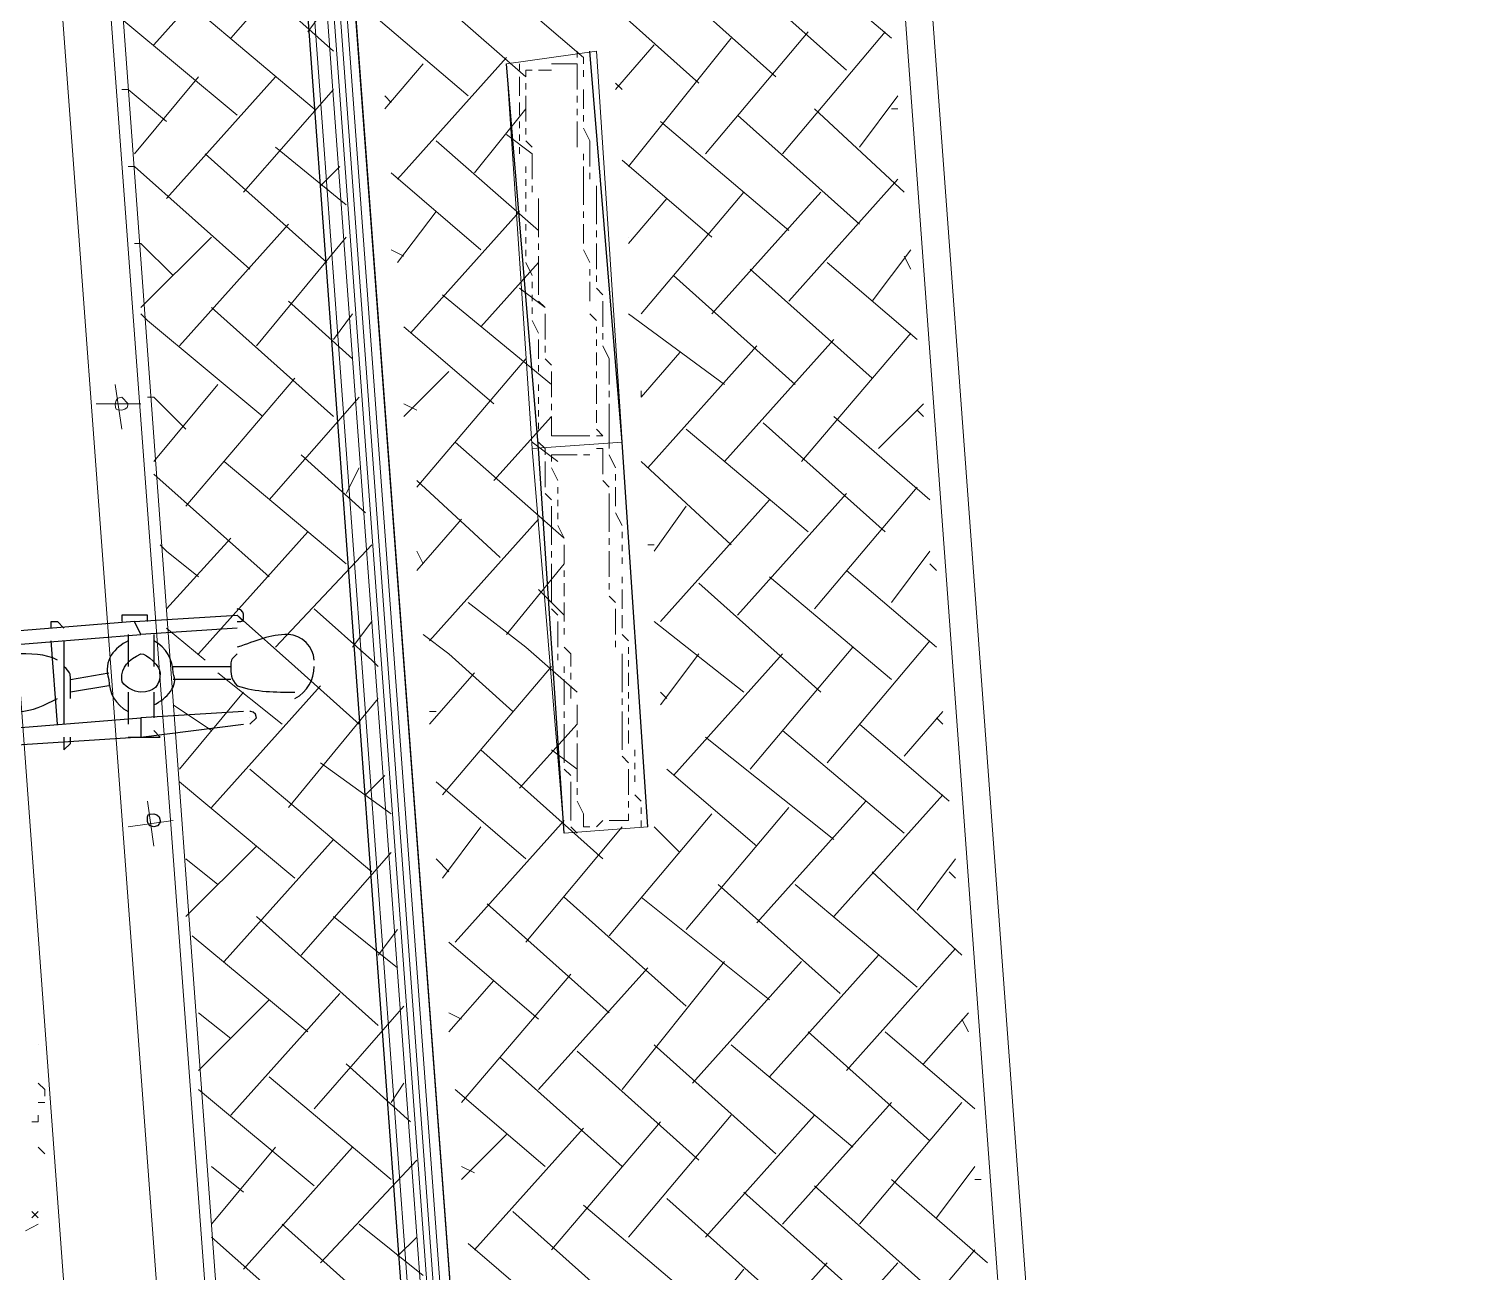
# Model space of a CAD drawing. Header units: millimetres. Extents: x 2928 to 3112, y 1220 to 1280.
# Drawn here: x 3001.664 to 3002.409, y 1265.272 to 1265.919 of the extents above; entities that cross this region are included whole.
import ezdxf

# ---------------------------------------------------------------- set-up
doc = ezdxf.new("R2010")
doc.units = ezdxf.units.MM

msp = doc.modelspace()

# ---------------------------------------------------------------- linework, layer by layer
at = {"color": 252, "linetype": 'Continuous', "lineweight": 5, "true_color": 0x989898}
for points in [[(3000.5255, 1266.90065), (2999.21881, 1266.80732), (2999.00214, 1266.79065), (2999.01881, 1266.58065), (2999.35881, 1261.95725), (3000.88217, 1262.07059), (3002.40886, 1262.18392), (3002.06885, 1266.80399), (3002.05218, 1267.01399), (3001.83885, 1266.99732)], [(3000.52883, 1266.88732), (2999.22548, 1266.79065), (2999.01881, 1266.77732), (2999.03214, 1266.57398), (2999.37215, 1261.97392), (3000.88217, 1262.08392), (3002.39219, 1262.19725), (3002.05552, 1266.79732), (3002.03885, 1266.99732), (3001.83218, 1266.98399)], [(2999.44215, 1266.50398), (2999.75215, 1262.30392), (3000.85883, 1262.38726), (3001.96552, 1262.47059), (3001.65885, 1266.66398), (3000.54883, 1266.58398)]]:
    msp.add_lwpolyline(points, close=True, dxfattribs=at)
at = {"color": 7, "linetype": 'Continuous', "lineweight": -2, "true_color": 0x000007}
for points in [[(3001.97552, 1264.02061), (3001.76885, 1266.80065), (3000.54216, 1266.71065), (2999.31215, 1266.62065), (2999.51548, 1263.85728)], [(3001.94885, 1264.01728), (3001.74885, 1266.74732), (3001.74885, 1266.74732)], [(3001.71885, 1265.61064), (3001.51218, 1265.59397), (3001.51218, 1265.59397)], [(3001.51551, 1265.5873), (3001.72218, 1265.60397), (3001.71885, 1265.61064)], [(3001.67551, 1265.6073), (3001.67551, 1265.61064), (3001.67885, 1265.61064), (3001.68218, 1265.6073)], [(3001.72551, 1265.61064), (3001.72551, 1265.61397), (3001.71218, 1265.61397), (3001.71218, 1265.61064)], [(3001.71885, 1265.61064), (3001.77218, 1265.61397), (3001.77218, 1265.61397)], [(3001.77218, 1265.6073), (3001.72218, 1265.60397), (3001.71885, 1265.61064)], [(3001.77551, 1265.61064), (3001.77218, 1265.61397), (3001.77218, 1265.61397)], [(3001.71551, 1265.60397), (3001.71551, 1265.5873), (3001.71551, 1265.5873)], [(3001.72885, 1265.60397), (3001.72885, 1265.5873), (3001.72885, 1265.5873)], [(3001.67885, 1265.5573), (3001.67551, 1265.60064), (3001.67551, 1265.60064)], [(3001.68218, 1265.60064), (3001.68218, 1265.5573), (3001.68218, 1265.5573)], [(3001.73885, 1265.5873), (3001.76885, 1265.5873), (3001.76885, 1265.5873)], [(3001.68551, 1265.58064), (3001.70551, 1265.58397), (3001.70551, 1265.58397)], [(3001.76885, 1265.58064), (3001.73885, 1265.58064), (3001.73885, 1265.58064)], [(3001.70551, 1265.5773), (3001.68551, 1265.57397), (3001.68551, 1265.57397)], [(3001.71551, 1265.57397), (3001.71551, 1265.5573), (3001.71551, 1265.5573)], [(3001.72885, 1265.57397), (3001.72885, 1265.56063), (3001.72885, 1265.56063)], [(3001.51551, 1265.54397), (3001.72218, 1265.56063), (3001.72218, 1265.55063)], [(3001.77551, 1265.56397), (3001.72218, 1265.56063), (3001.72218, 1265.55063)], [(3001.72218, 1265.55063), (3001.77551, 1265.5573), (3001.77551, 1265.5573)], [(3001.72218, 1265.55063), (3001.51551, 1265.5373), (3001.51551, 1265.5373)], [(3001.68218, 1265.55063), (3001.68218, 1265.54397), (3001.68551, 1265.5473), (3001.68551, 1265.55063)], [(3001.71551, 1265.55063), (3001.71885, 1265.55063), (3001.73218, 1265.55063), (3001.72885, 1265.55397)]]:
    msp.add_lwpolyline(points, dxfattribs=at)
at = {"color": 9, "linetype": 'Continuous', "lineweight": 5, "true_color": 0xbababa}
for points in [[(3001.76218, 1266.75065), (3001.96218, 1264.01728), (3001.96218, 1264.01728)], [(3001.76551, 1266.75065), (3001.96552, 1264.01728), (3001.96552, 1264.01728)], [(3001.76885, 1266.75065), (3001.96885, 1264.02061), (3001.96885, 1264.02061)], [(3001.77218, 1266.75065), (3001.97552, 1264.02061), (3001.97552, 1264.02061)], [(3001.75218, 1266.74732), (3001.95218, 1264.01728), (3001.95218, 1264.01728)], [(3001.75218, 1266.74732), (3001.95218, 1264.01728), (3001.95218, 1264.01728)], [(3001.75885, 1266.74732), (3001.95885, 1264.01728), (3001.95885, 1264.01728)], [(3001.72885, 1265.91064), (3001.78551, 1265.97397), (3001.78551, 1265.97397)], [(3001.76885, 1265.91397), (3001.81551, 1265.96731), (3001.81551, 1265.96731)], [(3002.02552, 1265.95397), (3002.08885, 1265.89731), (3002.08885, 1265.89731)], [(3002.06552, 1265.95397), (3002.11219, 1265.91397), (3002.11219, 1265.91397)], [(3001.94885, 1265.94731), (3002.01218, 1265.89064), (3002.01218, 1265.89064)], [(3001.98885, 1265.95064), (3002.05218, 1265.89397), (3002.05218, 1265.89397)], [(3001.78885, 1265.93731), (3001.82218, 1265.90731), (3001.82218, 1265.90731)], [(3001.86885, 1265.94064), (3001.92218, 1265.89397), (3001.92218, 1265.89397)], [(3001.90552, 1265.94397), (3001.95218, 1265.90397), (3001.95218, 1265.90397)], [(3001.74885, 1265.93064), (3001.81218, 1265.87731), (3001.81218, 1265.87731)], [(3001.80885, 1265.91731), (3001.81885, 1265.93064), (3001.81885, 1265.93064)], [(3001.71218, 1265.92397), (3001.77218, 1265.87397), (3001.77218, 1265.87397)], [(3001.84552, 1265.92397), (3001.89218, 1265.88397), (3001.89218, 1265.88397)], [(3002.01552, 1265.85397), (3002.06885, 1265.91731), (3002.06885, 1265.91731)], [(3002.05552, 1265.85397), (3002.10885, 1265.91731), (3002.10885, 1265.91731)], [(3001.94885, 1265.90397), (3001.94885, 1265.90731), (3001.94885, 1265.90731)], [(3001.96885, 1265.88731), (3001.98885, 1265.91064), (3001.98885, 1265.91064)], [(3001.97552, 1265.84731), (3002.02885, 1265.91397), (3002.02885, 1265.91397)], [(3001.84885, 1265.87731), (3001.86885, 1265.90064), (3001.86885, 1265.90064)], [(3001.85552, 1265.84064), (3001.91218, 1265.90397), (3001.91218, 1265.90397)], [(3001.71885, 1265.85397), (3001.75218, 1265.89397), (3001.75218, 1265.89397)], [(3001.73551, 1265.83064), (3001.79218, 1265.89397), (3001.79218, 1265.89397)], [(3001.71551, 1265.88731), (3001.71218, 1265.88731), (3001.71218, 1265.88731)], [(3001.71551, 1265.88731), (3001.73551, 1265.87064), (3001.73551, 1265.87064)], [(3001.77551, 1265.83397), (3001.82218, 1265.88731), (3001.82218, 1265.88731)], [(3001.96885, 1265.89064), (3001.97218, 1265.88731), (3001.97218, 1265.88731)], [(3001.84885, 1265.88397), (3001.85218, 1265.88064), (3001.85218, 1265.88064)], [(3002.09552, 1265.85731), (3002.11552, 1265.88397), (3002.11552, 1265.88397)], [(3001.89552, 1265.84397), (3001.92218, 1265.87731), (3001.92218, 1265.87731)], [(3001.99218, 1265.87064), (3002.05885, 1265.81397), (3002.05885, 1265.81397)], [(3002.03218, 1265.87397), (3002.09552, 1265.81731), (3002.09552, 1265.81731)], [(3002.07219, 1265.87731), (3002.11885, 1265.83397), (3002.11885, 1265.83397)], [(3002.11219, 1265.87731), (3002.11552, 1265.87731), (3002.11552, 1265.87731)], [(3001.91218, 1265.86397), (3001.92552, 1265.85397), (3001.92552, 1265.85397)], [(3001.79218, 1265.85731), (3001.82885, 1265.82731), (3001.82885, 1265.82731)], [(3001.87552, 1265.86064), (3001.92885, 1265.81397), (3001.92885, 1265.81397)], [(3001.75551, 1265.85397), (3001.81885, 1265.79731), (3001.81885, 1265.79731)], [(3001.97218, 1265.85064), (3002.01885, 1265.81064), (3002.01885, 1265.81064)], [(3001.71885, 1265.84731), (3001.71551, 1265.84731), (3001.71551, 1265.84731)], [(3001.71885, 1265.84731), (3001.77885, 1265.79397), (3001.77885, 1265.79397)], [(3001.81551, 1265.83731), (3001.82551, 1265.84731), (3001.82551, 1265.84731)], [(3001.85218, 1265.84397), (3001.89885, 1265.80397), (3001.89885, 1265.80397)], [(3002.05885, 1265.7773), (3002.11552, 1265.84064), (3002.11552, 1265.84064)], [(3001.98218, 1265.77064), (3002.03552, 1265.83397), (3002.03552, 1265.83397)], [(3002.01885, 1265.77064), (3002.07552, 1265.83397), (3002.07552, 1265.83397)], [(3001.97552, 1265.80731), (3001.99552, 1265.83064), (3001.99552, 1265.83064)], [(3001.85552, 1265.79731), (3001.87552, 1265.82397), (3001.87552, 1265.82397)], [(3001.86218, 1265.76064), (3001.91885, 1265.82397), (3001.91885, 1265.82397)], [(3001.72218, 1265.77397), (3001.75885, 1265.81064), (3001.75885, 1265.81064)], [(3001.74218, 1265.75397), (3001.79885, 1265.81731), (3001.79885, 1265.81731)], [(3001.78218, 1265.75397), (3001.82885, 1265.81064), (3001.82885, 1265.81064)], [(3001.72218, 1265.80731), (3001.71885, 1265.80731), (3001.71885, 1265.80731)], [(3001.72218, 1265.80731), (3001.73885, 1265.79064), (3001.73885, 1265.79064)], [(3001.85218, 1265.80397), (3001.85885, 1265.80064), (3001.85885, 1265.80064)], [(3002.10219, 1265.7773), (3002.12219, 1265.80397), (3002.12219, 1265.80397)], [(3001.89885, 1265.76397), (3001.92885, 1265.79731), (3001.92885, 1265.79731)], [(3002.07885, 1265.79731), (3002.12552, 1265.7573), (3002.12552, 1265.7573)], [(3002.11885, 1265.80064), (3002.12219, 1265.79397), (3002.12219, 1265.79397)], [(3001.99885, 1265.79064), (3002.06219, 1265.73397), (3002.06219, 1265.73397)], [(3002.03885, 1265.79397), (3002.10219, 1265.7373), (3002.10219, 1265.7373)], [(3001.87885, 1265.78064), (3001.93552, 1265.73397), (3001.93552, 1265.73397)], [(3001.91885, 1265.78397), (3001.93218, 1265.77397), (3001.93218, 1265.77397)], [(3001.75885, 1265.77397), (3001.82218, 1265.7173), (3001.82218, 1265.7173)], [(3001.79885, 1265.7773), (3001.83218, 1265.7473), (3001.83218, 1265.7473)], [(3001.72551, 1265.7673), (3001.72218, 1265.77064), (3001.72218, 1265.77064)], [(3001.72551, 1265.7673), (3001.78551, 1265.7173), (3001.78551, 1265.7173)], [(3001.82218, 1265.7573), (3001.83218, 1265.77064), (3001.83218, 1265.77064)], [(3001.97552, 1265.77064), (3002.02552, 1265.73397), (3002.02552, 1265.73397)], [(3001.85885, 1265.76397), (3001.90552, 1265.72397), (3001.90552, 1265.72397)], [(3002.06552, 1265.69397), (3002.12219, 1265.76064), (3002.12219, 1265.76064)], [(3001.98552, 1265.69064), (3002.04218, 1265.75397), (3002.04218, 1265.75397)], [(3002.02552, 1265.69397), (3002.08219, 1265.7573), (3002.08219, 1265.7573)], [(3001.86552, 1265.68064), (3001.92218, 1265.7473), (3001.92218, 1265.7473)], [(3001.98218, 1265.7273), (3002.00218, 1265.75064), (3002.00218, 1265.75064)], [(3001.74551, 1265.67064), (3001.80218, 1265.7373), (3001.80218, 1265.7373)], [(3001.85885, 1265.7173), (3001.88218, 1265.74064), (3001.88218, 1265.74064)], [(3001.72885, 1265.69397), (3001.76218, 1265.73397), (3001.76218, 1265.73397)], [(3001.98218, 1265.73064), (3001.98218, 1265.7273), (3001.98218, 1265.7273)], [(3001.72885, 1265.7273), (3001.72551, 1265.7273), (3001.72551, 1265.7273)], [(3001.72885, 1265.7273), (3001.74551, 1265.71064), (3001.74551, 1265.71064)], [(3001.78885, 1265.67397), (3001.83552, 1265.7273), (3001.83552, 1265.7273)], [(3001.85885, 1265.72397), (3001.86552, 1265.72064), (3001.86552, 1265.72064)], [(3002.10552, 1265.70064), (3002.12885, 1265.72397), (3002.12885, 1265.72397)], [(3001.90552, 1265.68397), (3001.93552, 1265.7173), (3001.93552, 1265.7173)], [(3002.04552, 1265.71397), (3002.10885, 1265.6573), (3002.10885, 1265.6573)], [(3002.08219, 1265.7173), (3002.13219, 1265.67397), (3002.13219, 1265.67397)], [(3002.12552, 1265.72064), (3002.12885, 1265.7173), (3002.12885, 1265.7173)], [(3002.00552, 1265.71064), (3002.06885, 1265.6573), (3002.06885, 1265.6573)], [(3001.88552, 1265.70397), (3001.94218, 1265.65397), (3001.94218, 1265.65397)], [(3001.92552, 1265.70397), (3001.93885, 1265.69397), (3001.93885, 1265.69397)], [(3001.76551, 1265.69397), (3001.82885, 1265.64064), (3001.82885, 1265.64064)], [(3001.80551, 1265.6973), (3001.83885, 1265.6673), (3001.83885, 1265.6673)], [(3001.98218, 1265.69397), (3002.02885, 1265.65064), (3002.02885, 1265.65064)], [(3001.72885, 1265.6873), (3001.78885, 1265.63397), (3001.78885, 1265.63397)], [(3001.82885, 1265.6773), (3001.83552, 1265.69064), (3001.83552, 1265.69064)], [(3001.86552, 1265.68397), (3001.90885, 1265.64397), (3001.90885, 1265.64397)], [(3002.03218, 1265.61397), (3002.08885, 1265.6773), (3002.08885, 1265.6773)], [(3002.07219, 1265.6173), (3002.12552, 1265.68064), (3002.12552, 1265.68064)], [(3001.98885, 1265.6473), (3002.00552, 1265.67064), (3002.00552, 1265.67064)], [(3001.99218, 1265.61064), (3002.04885, 1265.67397), (3002.04885, 1265.67397)], [(3001.86552, 1265.6373), (3001.88885, 1265.66397), (3001.88885, 1265.66397)], [(3001.87218, 1265.60064), (3001.92885, 1265.66397), (3001.92885, 1265.66397)], [(3001.73551, 1265.6173), (3001.76885, 1265.65397), (3001.76885, 1265.65397)], [(3001.75218, 1265.59397), (3001.80885, 1265.6573), (3001.80885, 1265.6573)], [(3001.73551, 1265.6473), (3001.73218, 1265.65064), (3001.73218, 1265.65064)], [(3001.73551, 1265.6473), (3001.75218, 1265.63397), (3001.75218, 1265.63397)], [(3001.79218, 1265.5973), (3001.84218, 1265.65064), (3001.84218, 1265.65064)], [(3001.86552, 1265.6473), (3001.86885, 1265.64064), (3001.86885, 1265.64064)], [(3001.98552, 1265.65064), (3001.98885, 1265.65064), (3001.98885, 1265.65064)], [(3002.11219, 1265.62064), (3002.13219, 1265.6473), (3002.13219, 1265.6473)], [(3001.91218, 1265.60397), (3001.94218, 1265.64064), (3001.94218, 1265.64064)], [(3002.13219, 1265.64064), (3002.13552, 1265.6373), (3002.13552, 1265.6373)], [(3002.04885, 1265.63397), (3002.11219, 1265.58064), (3002.11219, 1265.58064)], [(3002.08885, 1265.6373), (3002.13552, 1265.5973), (3002.13552, 1265.5973)], [(3001.92885, 1265.6273), (3001.94218, 1265.61397), (3001.94218, 1265.61397)], [(3002.01218, 1265.63064), (3002.07552, 1265.57397), (3002.07552, 1265.57397)], [(3001.81218, 1265.6173), (3001.84218, 1265.59064), (3001.84218, 1265.59064)], [(3001.89218, 1265.62064), (3001.92218, 1265.5973), (3001.92218, 1265.5973)], [(3001.77218, 1265.61397), (3001.80218, 1265.5873), (3001.80218, 1265.5873)], [(3001.83218, 1265.5973), (3001.84218, 1265.61064), (3001.84218, 1265.61064)], [(3001.98885, 1265.61064), (3002.03552, 1265.57397), (3002.03552, 1265.57397)], [(3001.75551, 1265.59064), (3001.73551, 1265.6073), (3001.73551, 1265.6073)], [(3001.86885, 1265.60397), (3001.88218, 1265.59397), (3001.88218, 1265.59397)], [(3001.92218, 1265.5973), (3001.94885, 1265.57397), (3001.94885, 1265.57397)], [(3002.03885, 1265.53397), (3002.09219, 1265.5973), (3002.09219, 1265.5973)], [(3002.07885, 1265.5373), (3002.13219, 1265.60064), (3002.13219, 1265.60064)], [(3001.80218, 1265.5873), (3001.83552, 1265.5573), (3001.83552, 1265.5573)], [(3001.84218, 1265.59064), (3001.84552, 1265.5873), (3001.84552, 1265.5873)], [(3001.87885, 1265.52063), (3001.93552, 1265.5873), (3001.93552, 1265.5873)], [(3001.88218, 1265.59397), (3001.91552, 1265.56397), (3001.91552, 1265.56397)], [(3001.99218, 1265.5673), (3002.01218, 1265.59397), (3002.01218, 1265.59397)], [(3001.99885, 1265.53063), (3002.05552, 1265.59397), (3002.05552, 1265.59397)], [(3001.76218, 1265.58397), (3001.79551, 1265.5573), (3001.79551, 1265.5573)], [(3001.87218, 1265.5573), (3001.89552, 1265.58397), (3001.89552, 1265.58397)], [(3001.74218, 1265.53397), (3001.77551, 1265.57397), (3001.77551, 1265.57397)], [(3001.75885, 1265.51397), (3001.81551, 1265.5773), (3001.81551, 1265.5773)], [(3001.99218, 1265.57397), (3001.99552, 1265.57064), (3001.99552, 1265.57064)], [(3001.73885, 1265.5673), (3001.75885, 1265.55397), (3001.75885, 1265.55397)], [(3001.79885, 1265.51397), (3001.84552, 1265.57064), (3001.84552, 1265.57064)], [(3001.87218, 1265.56397), (3001.87552, 1265.56397), (3001.87552, 1265.56397)], [(3001.91885, 1265.52397), (3001.94885, 1265.5573), (3001.94885, 1265.5573)], [(3002.09552, 1265.5573), (3002.14219, 1265.5173), (3002.14219, 1265.5173)], [(3002.11885, 1265.54063), (3002.13885, 1265.56397), (3002.13885, 1265.56397)], [(3002.13552, 1265.56063), (3002.13885, 1265.5573), (3002.13885, 1265.5573)], [(3002.01552, 1265.55063), (3002.08219, 1265.4973), (3002.08219, 1265.4973)], [(3002.05552, 1265.55397), (3002.11885, 1265.50063), (3002.11885, 1265.50063)], [(3001.89885, 1265.54397), (3001.96218, 1265.4873), (3001.96218, 1265.4873)], [(3001.93552, 1265.54397), (3001.94885, 1265.53397), (3001.94885, 1265.53397)], [(3001.81551, 1265.5373), (3001.85218, 1265.51063), (3001.85218, 1265.51063)], [(3001.74218, 1265.5273), (3001.80218, 1265.4773), (3001.80218, 1265.4773)], [(3001.77885, 1265.53397), (3001.84218, 1265.48063), (3001.84218, 1265.48063)], [(3001.83885, 1265.52063), (3001.84885, 1265.53063), (3001.84885, 1265.53063)], [(3001.87552, 1265.5273), (3001.92218, 1265.4873), (3001.92218, 1265.4873)], [(3001.99552, 1265.53397), (3002.04218, 1265.49397), (3002.04218, 1265.49397)], [(3002.08219, 1265.4573), (3002.13885, 1265.52063), (3002.13885, 1265.52063)], [(3002.00552, 1265.45063), (3002.05885, 1265.51397), (3002.05885, 1265.51397)], [(3002.04218, 1265.45397), (3002.09885, 1265.5173), (3002.09885, 1265.5173)], [(3001.88552, 1265.44397), (3001.94218, 1265.5073), (3001.94218, 1265.5073)], [(3001.96552, 1265.4473), (3002.01885, 1265.51063), (3002.01885, 1265.51063)], [(3001.87885, 1265.4773), (3001.89885, 1265.50397), (3001.89885, 1265.50397)], [(3001.92218, 1265.44397), (3001.97218, 1265.50397), (3001.97218, 1265.50397)], [(3001.98885, 1265.50397), (3002.00218, 1265.49063), (3002.00218, 1265.49063)], [(3001.74551, 1265.4573), (3001.78218, 1265.49397), (3001.78218, 1265.49397)], [(3001.76551, 1265.43397), (3001.82218, 1265.4973), (3001.82218, 1265.4973)], [(3001.80551, 1265.4373), (3001.85218, 1265.49063), (3001.85218, 1265.49063)], [(3001.74551, 1265.4873), (3001.76218, 1265.47397), (3001.76218, 1265.47397)], [(3001.87552, 1265.4873), (3001.88218, 1265.48063), (3001.88218, 1265.48063)], [(3002.12552, 1265.46063), (3002.14552, 1265.4873), (3002.14552, 1265.4873)], [(3002.10219, 1265.48063), (3002.14885, 1265.4373), (3002.14885, 1265.4373)], [(3002.14219, 1265.48063), (3002.14552, 1265.4773), (3002.14552, 1265.4773)], [(3002.02218, 1265.47397), (3002.08552, 1265.4173), (3002.08552, 1265.4173)], [(3002.06219, 1265.47397), (3002.12552, 1265.42063), (3002.12552, 1265.42063)], [(3001.90218, 1265.46397), (3001.96552, 1265.4073), (3001.96552, 1265.4073)], [(3001.94218, 1265.4673), (3002.00552, 1265.41063), (3002.00552, 1265.41063)], [(3001.98218, 1265.4673), (3002.04885, 1265.41397), (3002.04885, 1265.41397)], [(3001.78218, 1265.4573), (3001.84552, 1265.40063), (3001.84552, 1265.40063)], [(3001.82218, 1265.4573), (3001.85552, 1265.43063), (3001.85552, 1265.43063)], [(3001.74885, 1265.4473), (3001.80885, 1265.3973), (3001.80885, 1265.3973)], [(3001.84552, 1265.4373), (3001.85552, 1265.45063), (3001.85552, 1265.45063)], [(3001.88218, 1265.44397), (3001.92885, 1265.40397), (3001.92885, 1265.40397)], [(3002.08885, 1265.3773), (3002.14552, 1265.44063), (3002.14552, 1265.44063)], [(3001.92885, 1265.3673), (3001.98552, 1265.43063), (3001.98552, 1265.43063)], [(3001.97218, 1265.3673), (3002.02552, 1265.43397), (3002.02552, 1265.43397)], [(3002.00885, 1265.37063), (3002.06552, 1265.43397), (3002.06552, 1265.43397)], [(3002.04885, 1265.37397), (3002.10552, 1265.4373), (3002.10552, 1265.4373)], [(3001.88218, 1265.3973), (3001.90552, 1265.42397), (3001.90552, 1265.42397)], [(3001.88885, 1265.36063), (3001.94552, 1265.4273), (3001.94552, 1265.4273)], [(3001.76885, 1265.35397), (3001.82551, 1265.4173), (3001.82551, 1265.4173)], [(3001.75218, 1265.3773), (3001.78885, 1265.41397), (3001.78885, 1265.41397)], [(3001.81218, 1265.3573), (3001.85885, 1265.41063), (3001.85885, 1265.41063)], [(3001.75218, 1265.4073), (3001.76885, 1265.39397), (3001.76885, 1265.39397)], [(3001.88218, 1265.4073), (3001.88885, 1265.40397), (3001.88885, 1265.40397)], [(3002.12885, 1265.38063), (3002.15219, 1265.4073), (3002.15219, 1265.4073)], [(3002.14885, 1265.40397), (3002.15219, 1265.3973), (3002.15219, 1265.3973)], [(3002.06885, 1265.3973), (3002.13219, 1265.34063), (3002.13219, 1265.34063)], [(3002.10885, 1265.3973), (3002.15552, 1265.3573), (3002.15552, 1265.3573)], [(3001.94885, 1265.3873), (3002.01218, 1265.33063), (3002.01218, 1265.33063)], [(3001.98885, 1265.39063), (3002.05218, 1265.33397), (3002.05218, 1265.33397)], [(3002.02885, 1265.39063), (3002.09219, 1265.3373), (3002.09219, 1265.3373)], [(3001.82885, 1265.38063), (3001.86218, 1265.35063), (3001.86218, 1265.35063)], [(3001.90885, 1265.38397), (3001.97218, 1265.3273), (3001.97218, 1265.3273)], [(3001.78885, 1265.37397), (3001.85218, 1265.32063), (3001.85218, 1265.32063)], [(3001.75218, 1265.3673), (3001.81218, 1265.3173), (3001.81218, 1265.3173)], [(3001.85218, 1265.36063), (3001.85885, 1265.37063), (3001.85885, 1265.37063)], [(3001.88552, 1265.3673), (3001.93218, 1265.3273), (3001.93218, 1265.3273)], [(3002.05552, 1265.2973), (3002.11219, 1265.36063), (3002.11219, 1265.36063)], [(3002.09552, 1265.2973), (3002.14885, 1265.36063), (3002.14885, 1265.36063)], [(3001.93552, 1265.28396), (3001.99218, 1265.35063), (3001.99218, 1265.35063)], [(3001.97552, 1265.29063), (3002.02885, 1265.35397), (3002.02885, 1265.35397)], [(3002.01552, 1265.29063), (3002.07219, 1265.35397), (3002.07219, 1265.35397)], [(3001.88885, 1265.32063), (3001.91218, 1265.34397), (3001.91218, 1265.34397)], [(3001.89552, 1265.28396), (3001.95218, 1265.3473), (3001.95218, 1265.3473)], [(3001.75885, 1265.2973), (3001.79218, 1265.3373), (3001.79218, 1265.3373)], [(3001.77551, 1265.27396), (3001.83218, 1265.3373), (3001.83218, 1265.3373)], [(3001.75885, 1265.3273), (3001.77551, 1265.31396), (3001.77551, 1265.31396)], [(3001.81551, 1265.2773), (3001.86552, 1265.33063), (3001.86552, 1265.33063)], [(3001.88885, 1265.3273), (3001.89552, 1265.32396), (3001.89552, 1265.32396)], [(3002.13552, 1265.30063), (3002.15552, 1265.3273), (3002.15552, 1265.3273)], [(3002.11219, 1265.32063), (3002.16219, 1265.2773), (3002.16219, 1265.2773)], [(3002.15552, 1265.32063), (3002.15885, 1265.32063), (3002.15885, 1265.32063)], [(3002.03552, 1265.31396), (3002.09885, 1265.2573), (3002.09885, 1265.2573)], [(3002.07219, 1265.3173), (3002.13552, 1265.26063), (3002.13552, 1265.26063)], [(3001.91552, 1265.30396), (3001.97885, 1265.2473), (3001.97885, 1265.2473)], [(3001.95218, 1265.3073), (3002.01885, 1265.25063), (3002.01885, 1265.25063)], [(3001.99552, 1265.31063), (3002.05885, 1265.25396), (3002.05885, 1265.25396)], [(3001.79551, 1265.2973), (3001.85885, 1265.24063), (3001.85885, 1265.24063)], [(3001.83552, 1265.2973), (3001.86885, 1265.27063), (3001.86885, 1265.27063)], [(3001.75885, 1265.29063), (3001.81885, 1265.2373), (3001.81885, 1265.2373)], [(3001.85552, 1265.28063), (3001.86552, 1265.29063), (3001.86552, 1265.29063)], [(3001.89218, 1265.2873), (3001.93885, 1265.2473), (3001.93885, 1265.2473)], [(3002.10219, 1265.22063), (3002.15552, 1265.28396), (3002.15552, 1265.28396)], [(3001.98218, 1265.2073), (3002.03552, 1265.27396), (3002.03552, 1265.27396)], [(3002.02218, 1265.21396), (3002.07885, 1265.2773), (3002.07885, 1265.2773)], [(3002.05885, 1265.21396), (3002.11552, 1265.2773), (3002.11552, 1265.2773)]]:
    msp.add_lwpolyline(points, dxfattribs=at)
at = {"color": 7, "linetype": 'Continuous', "lineweight": 9, "true_color": 0x000007}
for points in [[(3000.54883, 1266.58065), (2999.44881, 1266.50065), (2999.75549, 1262.31059), (3000.85883, 1262.39392), (3001.96218, 1262.47392), (3001.65218, 1266.66065)], [(3000.55216, 1266.55398), (2999.47548, 1266.47398), (2999.77882, 1262.33726), (3000.8555, 1262.41726), (3001.93552, 1262.49726), (3001.62885, 1266.63398)], [(3000.5555, 1266.50732), (2999.52548, 1266.43065), (2999.82549, 1262.38726), (3000.85217, 1262.46392), (3001.88218, 1262.54059), (3001.58551, 1266.58065)], [(3001.97218, 1265.70397), (3001.95885, 1265.90731), (3001.91218, 1265.90064), (3001.92552, 1265.70064)], [(3001.98552, 1265.50397), (3001.97218, 1265.70397), (3001.92552, 1265.70064), (3001.94218, 1265.50063)]]:
    msp.add_lwpolyline(points, close=True, dxfattribs=at)
at = {"color": 253, "linetype": 'Continuous', "lineweight": -2, "true_color": 0x9a9a9a}
for points in [[(3001.97218, 1265.70397), (3001.95552, 1265.90731), (3001.95552, 1265.90731)], [(3001.92885, 1265.70064), (3001.91218, 1265.90064), (3001.91218, 1265.90064)], [(3001.94218, 1265.50063), (3001.92885, 1265.70064), (3001.92885, 1265.70064)], [(3001.98552, 1265.50397), (3001.97218, 1265.70397), (3001.97218, 1265.70397)]]:
    msp.add_lwpolyline(points, dxfattribs=at)
at = {"color": 252, "linetype": 'Continuous', "lineweight": 5, "true_color": 0x989898}
for points in [[(3001.91885, 1265.90064), (3001.91885, 1265.89731), (3001.91885, 1265.89731)], [(3001.94218, 1265.90064), (3001.93552, 1265.90064), (3001.93552, 1265.90064)], [(3001.94885, 1265.90064), (3001.94218, 1265.90064), (3001.94218, 1265.90064)], [(3001.94885, 1265.89397), (3001.94885, 1265.90064), (3001.94885, 1265.90064)], [(3001.95218, 1265.90064), (3001.95218, 1265.90397), (3001.95218, 1265.90397)], [(3001.91885, 1265.89397), (3001.91885, 1265.88731), (3001.91885, 1265.88731)], [(3001.92552, 1265.89731), (3001.92218, 1265.89731), (3001.92218, 1265.89397)], [(3001.93552, 1265.89731), (3001.92885, 1265.89731), (3001.92885, 1265.89731)], [(3001.94885, 1265.88731), (3001.94885, 1265.89397), (3001.94885, 1265.89397)], [(3001.95218, 1265.89397), (3001.95218, 1265.89731), (3001.95218, 1265.89731)], [(3001.91885, 1265.88731), (3001.91885, 1265.88397), (3001.91885, 1265.88397)], [(3001.92218, 1265.89064), (3001.92218, 1265.88731), (3001.92218, 1265.88731)], [(3001.95218, 1265.88397), (3001.95218, 1265.88731), (3001.95218, 1265.88731)], [(3001.91885, 1265.88064), (3001.91885, 1265.87397), (3001.91885, 1265.87397)], [(3001.92218, 1265.88397), (3001.92218, 1265.87731), (3001.92218, 1265.87731)], [(3001.94885, 1265.88064), (3001.94885, 1265.88397), (3001.94885, 1265.88397)], [(3001.95218, 1265.87731), (3001.95218, 1265.88397), (3001.95218, 1265.88397)], [(3001.91885, 1265.87064), (3001.91885, 1265.86731), (3001.91885, 1265.86731)], [(3001.92218, 1265.87731), (3001.92218, 1265.87064), (3001.92218, 1265.87064)], [(3001.94885, 1265.87397), (3001.94885, 1265.87731), (3001.94885, 1265.87731)], [(3001.94885, 1265.86397), (3001.94885, 1265.87064), (3001.94885, 1265.87064)], [(3001.95218, 1265.87064), (3001.95218, 1265.87397), (3001.95218, 1265.87397)], [(3001.91885, 1265.86397), (3001.91885, 1265.86064), (3001.91885, 1265.86064)], [(3001.92218, 1265.86731), (3001.92218, 1265.86397), (3001.92218, 1265.86397)], [(3001.94885, 1265.85731), (3001.94885, 1265.86397), (3001.94885, 1265.86397)], [(3001.95552, 1265.86064), (3001.95218, 1265.86731), (3001.95218, 1265.86731)], [(3001.91885, 1265.85731), (3001.91885, 1265.85397), (3001.91885, 1265.85397)], [(3001.92218, 1265.86064), (3001.92552, 1265.85731), (3001.92552, 1265.85731)], [(3001.95552, 1265.85397), (3001.95552, 1265.86064), (3001.95552, 1265.86064)], [(3001.92552, 1265.85397), (3001.92552, 1265.84731), (3001.92552, 1265.84731)], [(3001.95218, 1265.85064), (3001.95218, 1265.85397), (3001.95218, 1265.85397)], [(3001.95552, 1265.84731), (3001.95552, 1265.85397), (3001.95552, 1265.85397)], [(3001.92218, 1265.84731), (3001.92218, 1265.84397), (3001.92218, 1265.84397)], [(3001.92218, 1265.84064), (3001.92218, 1265.83731), (3001.92218, 1265.83731)], [(3001.92552, 1265.84731), (3001.92552, 1265.84064), (3001.92552, 1265.84064)], [(3001.95218, 1265.84064), (3001.95218, 1265.84731), (3001.95218, 1265.84731)], [(3001.95218, 1265.83397), (3001.95218, 1265.84064), (3001.95218, 1265.84064)], [(3001.95552, 1265.84064), (3001.95552, 1265.84397), (3001.95552, 1265.84397)], [(3001.92218, 1265.83397), (3001.92218, 1265.83064), (3001.92218, 1265.83064)], [(3001.92552, 1265.83731), (3001.92552, 1265.83397), (3001.92552, 1265.83397)], [(3001.95218, 1265.82731), (3001.95218, 1265.83397), (3001.95218, 1265.83397)], [(3001.95885, 1265.83064), (3001.95885, 1265.83731), (3001.95885, 1265.83731)], [(3001.92218, 1265.82731), (3001.92218, 1265.82397), (3001.92218, 1265.82397)], [(3001.92885, 1265.83064), (3001.92885, 1265.82397), (3001.92885, 1265.82397)], [(3001.95885, 1265.82397), (3001.95885, 1265.83064), (3001.95885, 1265.83064)], [(3001.92885, 1265.82397), (3001.92885, 1265.81731), (3001.92885, 1265.81731)], [(3001.95218, 1265.82064), (3001.95218, 1265.82397), (3001.95218, 1265.82397)], [(3001.95885, 1265.81731), (3001.95885, 1265.82397), (3001.95885, 1265.82397)], [(3001.92218, 1265.81731), (3001.92218, 1265.81397), (3001.92218, 1265.81397)], [(3001.92218, 1265.81064), (3001.92218, 1265.80731), (3001.92218, 1265.80731)], [(3001.92885, 1265.81731), (3001.92885, 1265.81064), (3001.92885, 1265.81064)], [(3001.95218, 1265.81064), (3001.95218, 1265.81731), (3001.95218, 1265.81731)], [(3001.95218, 1265.80731), (3001.95218, 1265.81064), (3001.95218, 1265.81064)], [(3001.95885, 1265.81064), (3001.95885, 1265.81397), (3001.95885, 1265.81397)], [(3001.92218, 1265.80397), (3001.92218, 1265.80064), (3001.92218, 1265.80064)], [(3001.92885, 1265.80731), (3001.92885, 1265.80397), (3001.92885, 1265.80397)], [(3001.95552, 1265.79731), (3001.95218, 1265.80397), (3001.95218, 1265.80397)], [(3001.95885, 1265.80064), (3001.95885, 1265.80731), (3001.95885, 1265.80731)], [(3001.92218, 1265.79731), (3001.92552, 1265.79064), (3001.92552, 1265.79064)], [(3001.92885, 1265.80064), (3001.92885, 1265.79397), (3001.92885, 1265.79397)], [(3001.95885, 1265.79397), (3001.95885, 1265.80064), (3001.95885, 1265.80064)], [(3001.92885, 1265.79397), (3001.92885, 1265.7873), (3001.92885, 1265.7873)], [(3001.95552, 1265.79064), (3001.95552, 1265.79397), (3001.95552, 1265.79397)], [(3001.95885, 1265.7873), (3001.95885, 1265.79064), (3001.95885, 1265.79064)], [(3001.92552, 1265.7873), (3001.92552, 1265.78397), (3001.92552, 1265.78397)], [(3001.92552, 1265.78064), (3001.92552, 1265.7773), (3001.92552, 1265.7773)], [(3001.92885, 1265.7873), (3001.92885, 1265.78064), (3001.92885, 1265.78064)], [(3001.95552, 1265.78064), (3001.95552, 1265.7873), (3001.95552, 1265.7873)], [(3001.95552, 1265.7773), (3001.95552, 1265.78064), (3001.95552, 1265.78064)], [(3001.96218, 1265.78064), (3001.95885, 1265.78397), (3001.95885, 1265.78397)], [(3001.92552, 1265.77397), (3001.92552, 1265.77064), (3001.92552, 1265.77064)], [(3001.92885, 1265.7773), (3001.93218, 1265.77397), (3001.93218, 1265.77397)], [(3001.96218, 1265.77064), (3001.96218, 1265.7773), (3001.96218, 1265.7773)], [(3001.92552, 1265.7673), (3001.92885, 1265.76064), (3001.92885, 1265.76064)], [(3001.93218, 1265.77064), (3001.93218, 1265.76397), (3001.93218, 1265.76397)], [(3001.95885, 1265.7673), (3001.95552, 1265.77064), (3001.95552, 1265.77064)], [(3001.96218, 1265.76397), (3001.96218, 1265.77064), (3001.96218, 1265.77064)], [(3001.93218, 1265.76397), (3001.93218, 1265.7573), (3001.93218, 1265.7573)], [(3001.95885, 1265.76064), (3001.95885, 1265.76397), (3001.95885, 1265.76397)], [(3001.96218, 1265.7573), (3001.96218, 1265.76064), (3001.96218, 1265.76064)], [(3001.92885, 1265.7573), (3001.92885, 1265.75397), (3001.92885, 1265.75397)], [(3001.92885, 1265.75397), (3001.92885, 1265.7473), (3001.92885, 1265.7473)], [(3001.93218, 1265.75397), (3001.93218, 1265.75064), (3001.93218, 1265.75064)], [(3001.95885, 1265.75397), (3001.95885, 1265.7573), (3001.95885, 1265.7573)], [(3001.96552, 1265.7473), (3001.96218, 1265.75397), (3001.96218, 1265.75397)], [(3001.92885, 1265.74397), (3001.92885, 1265.74064), (3001.92885, 1265.74064)], [(3001.93218, 1265.7473), (3001.93552, 1265.74397), (3001.93552, 1265.74397)], [(3001.95885, 1265.74397), (3001.95885, 1265.75064), (3001.95885, 1265.75064)], [(3001.96552, 1265.74064), (3001.96552, 1265.7473), (3001.96552, 1265.7473)], [(3001.93552, 1265.74064), (3001.93552, 1265.73397), (3001.93552, 1265.73397)], [(3001.95885, 1265.7373), (3001.95885, 1265.74064), (3001.95885, 1265.74064)], [(3001.96552, 1265.73397), (3001.96552, 1265.74064), (3001.96552, 1265.74064)], [(3001.70885, 1265.73397), (3001.71218, 1265.71064), (3001.71218, 1265.71064)], [(3001.92885, 1265.73397), (3001.92885, 1265.73064), (3001.92885, 1265.73064)], [(3001.93552, 1265.73397), (3001.93552, 1265.7273), (3001.93552, 1265.7273)], [(3001.95885, 1265.7273), (3001.95885, 1265.73397), (3001.95885, 1265.73397)], [(3001.96552, 1265.7273), (3001.96552, 1265.73064), (3001.96552, 1265.73064)], [(3001.72218, 1265.72397), (3001.69885, 1265.72397), (3001.69885, 1265.72397)], [(3001.92885, 1265.7273), (3001.92885, 1265.72397), (3001.92885, 1265.72397)], [(3001.93552, 1265.72397), (3001.93552, 1265.72064), (3001.93552, 1265.72064)], [(3001.95885, 1265.72397), (3001.95885, 1265.7273), (3001.95885, 1265.7273)], [(3001.96552, 1265.7173), (3001.96552, 1265.72397), (3001.96552, 1265.72397)], [(3001.92885, 1265.72064), (3001.92885, 1265.7173), (3001.92885, 1265.7173)], [(3001.92885, 1265.71397), (3001.92885, 1265.71064), (3001.92885, 1265.71064)], [(3001.93552, 1265.7173), (3001.93552, 1265.71064), (3001.93552, 1265.71064)], [(3001.95885, 1265.71397), (3001.95885, 1265.72064), (3001.95885, 1265.72064)], [(3001.96552, 1265.71064), (3001.96552, 1265.7173), (3001.96552, 1265.7173)], [(3001.93552, 1265.71064), (3001.93552, 1265.7073), (3001.94218, 1265.7073)], [(3001.94218, 1265.7073), (3001.94885, 1265.7073), (3001.94885, 1265.7073)], [(3001.94885, 1265.7073), (3001.95552, 1265.7073), (3001.95552, 1265.7073)], [(3001.95885, 1265.7073), (3001.96218, 1265.7073), (3001.95885, 1265.71064)], [(3001.96552, 1265.70397), (3001.96552, 1265.71064), (3001.96552, 1265.71064)], [(3001.92885, 1265.70397), (3001.93218, 1265.70064), (3001.93218, 1265.70064)], [(3001.93218, 1265.70064), (3001.93218, 1265.6973), (3001.93218, 1265.6973)], [(3001.96218, 1265.70064), (3001.95885, 1265.70064), (3001.95885, 1265.70064)], [(3001.96218, 1265.69397), (3001.96218, 1265.70064), (3001.96218, 1265.70064)], [(3001.96552, 1265.70064), (3001.96552, 1265.70397), (3001.96552, 1265.70397)], [(3001.93218, 1265.69397), (3001.93218, 1265.6873), (3001.93218, 1265.6873)], [(3001.94218, 1265.6973), (3001.93552, 1265.6973), (3001.93552, 1265.69397)], [(3001.94885, 1265.6973), (3001.94218, 1265.6973), (3001.94218, 1265.6973)], [(3001.95552, 1265.6973), (3001.95218, 1265.6973), (3001.95218, 1265.6973)], [(3001.96218, 1265.6873), (3001.96218, 1265.69397), (3001.96218, 1265.69397)], [(3001.96885, 1265.69064), (3001.96552, 1265.6973), (3001.96552, 1265.6973)], [(3001.93218, 1265.6873), (3001.93218, 1265.68064), (3001.93218, 1265.68064)], [(3001.93552, 1265.69064), (3001.93885, 1265.68397), (3001.93885, 1265.68397)], [(3001.96552, 1265.68064), (3001.96218, 1265.68397), (3001.96218, 1265.68397)], [(3001.96885, 1265.68397), (3001.96885, 1265.6873), (3001.96885, 1265.6873)], [(3001.93218, 1265.6773), (3001.93552, 1265.67397), (3001.93552, 1265.67397)], [(3001.93885, 1265.68064), (3001.93885, 1265.6773), (3001.93885, 1265.6773)], [(3001.96552, 1265.67064), (3001.96552, 1265.6773), (3001.96552, 1265.6773)], [(3001.96885, 1265.67397), (3001.96885, 1265.68064), (3001.96885, 1265.68064)], [(3001.93552, 1265.67064), (3001.93552, 1265.66397), (3001.93552, 1265.66397)], [(3001.93885, 1265.67397), (3001.93885, 1265.67064), (3001.93885, 1265.67064)], [(3001.96552, 1265.66397), (3001.96552, 1265.67064), (3001.96552, 1265.67064)], [(3001.96885, 1265.67064), (3001.96885, 1265.67397), (3001.96885, 1265.67397)], [(3001.93552, 1265.66397), (3001.93552, 1265.6573), (3001.93552, 1265.6573)], [(3001.93885, 1265.6673), (3001.93885, 1265.66397), (3001.93885, 1265.66397)], [(3001.96552, 1265.6573), (3001.96552, 1265.66397), (3001.96552, 1265.66397)], [(3001.97218, 1265.66064), (3001.96885, 1265.6673), (3001.96885, 1265.6673)], [(3001.93552, 1265.6573), (3001.93552, 1265.65064), (3001.93552, 1265.65064)], [(3001.93885, 1265.66064), (3001.94218, 1265.65397), (3001.94218, 1265.65397)], [(3001.96552, 1265.65064), (3001.96552, 1265.65397), (3001.96552, 1265.65397)], [(3001.97218, 1265.65397), (3001.97218, 1265.6573), (3001.97218, 1265.6573)], [(3001.93552, 1265.6473), (3001.93552, 1265.64397), (3001.93552, 1265.64397)], [(3001.94218, 1265.65064), (3001.94218, 1265.6473), (3001.94218, 1265.6473)], [(3001.94218, 1265.6473), (3001.94218, 1265.64064), (3001.94218, 1265.64064)], [(3001.96552, 1265.64064), (3001.96552, 1265.6473), (3001.96552, 1265.6473)], [(3001.97218, 1265.6473), (3001.97218, 1265.65064), (3001.97218, 1265.65064)], [(3001.93552, 1265.64064), (3001.93552, 1265.63397), (3001.93552, 1265.63397)], [(3001.96552, 1265.63397), (3001.96552, 1265.64064), (3001.96552, 1265.64064)], [(3001.97218, 1265.64064), (3001.97218, 1265.64397), (3001.97218, 1265.64397)], [(3001.93552, 1265.63397), (3001.93552, 1265.6273), (3001.93552, 1265.6273)], [(3001.94218, 1265.6373), (3001.94218, 1265.63397), (3001.94218, 1265.63397)], [(3001.97218, 1265.63064), (3001.97218, 1265.63397), (3001.97218, 1265.63397)], [(3001.93552, 1265.6273), (3001.93552, 1265.62064), (3001.93552, 1265.62064)], [(3001.94218, 1265.63064), (3001.94218, 1265.62397), (3001.94218, 1265.62397)], [(3001.96552, 1265.6273), (3001.96552, 1265.63064), (3001.96552, 1265.63064)], [(3001.97218, 1265.62064), (3001.97218, 1265.6273), (3001.97218, 1265.6273)], [(3001.93552, 1265.6173), (3001.93885, 1265.61397), (3001.93885, 1265.61397)], [(3001.94218, 1265.62064), (3001.94218, 1265.6173), (3001.94218, 1265.6173)], [(3001.94218, 1265.6173), (3001.94218, 1265.61064), (3001.94218, 1265.61064)], [(3001.96885, 1265.62064), (3001.96552, 1265.62397), (3001.96552, 1265.62397)], [(3001.96885, 1265.61064), (3001.96885, 1265.6173), (3001.96885, 1265.6173)], [(3001.97218, 1265.6173), (3001.97218, 1265.62064), (3001.97218, 1265.62064)], [(3001.93885, 1265.61064), (3001.93885, 1265.60397), (3001.93885, 1265.60397)], [(3001.96885, 1265.60397), (3001.96885, 1265.61064), (3001.96885, 1265.61064)], [(3001.97218, 1265.6073), (3001.97218, 1265.61397), (3001.97218, 1265.61397)], [(3001.93885, 1265.60397), (3001.93885, 1265.5973), (3001.93885, 1265.5973)], [(3001.94218, 1265.6073), (3001.94218, 1265.60397), (3001.94218, 1265.60397)], [(3001.97552, 1265.60064), (3001.97218, 1265.60397), (3001.97218, 1265.60397)], [(3001.94218, 1265.5973), (3001.94552, 1265.59397), (3001.94552, 1265.59397)], [(3001.96885, 1265.5973), (3001.96885, 1265.60064), (3001.96885, 1265.60064)], [(3001.97552, 1265.59397), (3001.97552, 1265.5973), (3001.97552, 1265.5973)], [(3001.93885, 1265.59397), (3001.93885, 1265.59064), (3001.93885, 1265.59064)], [(3001.94218, 1265.5873), (3001.94218, 1265.58397), (3001.94218, 1265.58397)], [(3001.94552, 1265.59397), (3001.94552, 1265.5873), (3001.94552, 1265.5873)], [(3001.97218, 1265.5873), (3001.97218, 1265.59397), (3001.97218, 1265.59397)], [(3001.97218, 1265.58064), (3001.97218, 1265.5873), (3001.97218, 1265.5873)], [(3001.97552, 1265.5873), (3001.97552, 1265.59064), (3001.97552, 1265.59064)], [(3001.94218, 1265.58064), (3001.94218, 1265.57397), (3001.94218, 1265.57397)], [(3001.94552, 1265.58397), (3001.94552, 1265.58064), (3001.94552, 1265.58064)], [(3001.97218, 1265.57397), (3001.97218, 1265.58064), (3001.97218, 1265.58064)], [(3001.97552, 1265.5773), (3001.97552, 1265.58397), (3001.97552, 1265.58397)], [(3001.94218, 1265.57397), (3001.94218, 1265.5673), (3001.94218, 1265.5673)], [(3001.94552, 1265.5773), (3001.94552, 1265.57064), (3001.94552, 1265.57064)], [(3001.97552, 1265.57064), (3001.97552, 1265.57397), (3001.97552, 1265.57397)], [(3001.94885, 1265.5673), (3001.94885, 1265.56397), (3001.94885, 1265.56397)], [(3001.97218, 1265.5673), (3001.97218, 1265.57064), (3001.97218, 1265.57064)], [(3001.97552, 1265.56397), (3001.97552, 1265.5673), (3001.97552, 1265.5673)], [(3001.94218, 1265.56397), (3001.94218, 1265.56063), (3001.94218, 1265.56063)], [(3001.94218, 1265.5573), (3001.94218, 1265.55063), (3001.94218, 1265.55063)], [(3001.94885, 1265.56397), (3001.94885, 1265.5573), (3001.94885, 1265.5573)], [(3001.97218, 1265.5573), (3001.97218, 1265.56397), (3001.97218, 1265.56397)], [(3001.97218, 1265.55063), (3001.97218, 1265.5573), (3001.97218, 1265.5573)], [(3001.97552, 1265.5573), (3001.97552, 1265.56063), (3001.97552, 1265.56063)], [(3001.94218, 1265.55063), (3001.94218, 1265.54397), (3001.94218, 1265.54397)], [(3001.94885, 1265.55397), (3001.94885, 1265.55063), (3001.94885, 1265.55063)], [(3001.97218, 1265.54397), (3001.97218, 1265.55063), (3001.97218, 1265.55063)], [(3001.97552, 1265.5473), (3001.97552, 1265.55397), (3001.97552, 1265.55397)], [(3001.94218, 1265.54397), (3001.94218, 1265.5373), (3001.94218, 1265.5373)], [(3001.94885, 1265.5473), (3001.94885, 1265.54063), (3001.94885, 1265.54063)], [(3001.97885, 1265.54063), (3001.97885, 1265.54397), (3001.97885, 1265.54397)], [(3001.94885, 1265.54063), (3001.94885, 1265.53397), (3001.94885, 1265.53397)], [(3001.97552, 1265.5373), (3001.97218, 1265.54063), (3001.97218, 1265.54063)], [(3001.97885, 1265.53397), (3001.97885, 1265.5373), (3001.97885, 1265.5373)], [(3001.94218, 1265.53397), (3001.94552, 1265.53063), (3001.94552, 1265.53063)], [(3001.94552, 1265.5273), (3001.94552, 1265.52063), (3001.94552, 1265.52063)], [(3001.94885, 1265.53397), (3001.94885, 1265.5273), (3001.94885, 1265.5273)], [(3001.97552, 1265.5273), (3001.97552, 1265.53397), (3001.97552, 1265.53397)], [(3001.97552, 1265.52063), (3001.97552, 1265.5273), (3001.97552, 1265.5273)], [(3001.97885, 1265.5273), (3001.97885, 1265.53063), (3001.97885, 1265.53063)], [(3001.94552, 1265.52063), (3001.94552, 1265.51397), (3001.94552, 1265.51397)], [(3001.94885, 1265.52397), (3001.94885, 1265.52063), (3001.94885, 1265.52063)], [(3001.98218, 1265.5173), (3001.97885, 1265.52063), (3001.97885, 1265.52063)], [(3001.72551, 1265.5173), (3001.72885, 1265.49397), (3001.72885, 1265.49397)], [(3001.94552, 1265.51397), (3001.94552, 1265.5073), (3001.94552, 1265.5073)], [(3001.94885, 1265.5173), (3001.95218, 1265.51063), (3001.95218, 1265.51063)], [(3001.97552, 1265.51397), (3001.97552, 1265.5173), (3001.97552, 1265.5173)], [(3001.98218, 1265.51063), (3001.98218, 1265.51397), (3001.98218, 1265.51397)], [(3001.73885, 1265.5073), (3001.71551, 1265.50397), (3001.71551, 1265.50397)], [(3001.95218, 1265.51063), (3001.95218, 1265.50397), (3001.95552, 1265.50397)], [(3001.95885, 1265.50397), (3001.96218, 1265.5073), (3001.96218, 1265.5073)], [(3001.96552, 1265.5073), (3001.97218, 1265.5073), (3001.97218, 1265.5073)], [(3001.97218, 1265.5073), (3001.97552, 1265.5073), (3001.97552, 1265.51063)], [(3001.98218, 1265.50397), (3001.98218, 1265.5073), (3001.98218, 1265.5073)], [(3001.94552, 1265.50397), (3001.94885, 1265.50063), (3001.94885, 1265.50063)]]:
    msp.add_lwpolyline(points, dxfattribs=at)
at = {"color": 9, "linetype": 'Continuous', "lineweight": 5, "true_color": 0xbababa}
msp.add_lwpolyline([(3001.97552, 1265.81064), (3001.97552, 1265.81064)], close=True, dxfattribs=at)
at = {"color": 7, "linetype": 'Continuous', "lineweight": -2, "true_color": 0x000007}
msp.add_lwpolyline([(3001.77885, 1265.56063), (3001.77885, 1265.56063)], close=True, dxfattribs=at)
at = {"color": 92, "linetype": 'Continuous', "lineweight": 5, "true_color": 0x00b800}
msp.add_lwpolyline([(3001.66885, 1265.39063), (3001.66885, 1265.39063)], close=True, dxfattribs=at)
for points in [[(3001.66885, 1265.37063), (3001.67218, 1265.3673), (3001.67218, 1265.3673)], [(3001.67218, 1265.3673), (3001.67218, 1265.36397), (3001.67218, 1265.36397)], [(3001.66885, 1265.36063), (3001.67218, 1265.36063), (3001.67218, 1265.36063)], [(3001.66885, 1265.35063), (3001.66551, 1265.35063), (3001.66551, 1265.35063)], [(3001.66885, 1265.35063), (3001.66885, 1265.35397), (3001.66885, 1265.35397)], [(3001.67218, 1265.33397), (3001.66885, 1265.3373), (3001.66885, 1265.3373)], [(3001.66551, 1265.30396), (3001.66885, 1265.30063), (3001.66885, 1265.30063)], [(3001.66885, 1265.30396), (3001.66551, 1265.30063), (3001.66551, 1265.30063)], [(3001.66218, 1265.29396), (3001.66885, 1265.2973), (3001.66885, 1265.2973)]]:
    msp.add_lwpolyline(points, dxfattribs=at)
at = {"color": 7, "linetype": 'Continuous', "lineweight": 9, "true_color": 0x000007}
msp.add_open_spline([(3001.71218, 1265.72064), (3001.71218, 1265.72064), (3001.71551, 1265.72064), (3001.71551, 1265.72397), (3001.71551, 1265.72397), (3001.71551, 1265.72397), (3001.71218, 1265.7273), (3001.71218, 1265.7273), (3001.71218, 1265.7273), (3001.70885, 1265.7273), (3001.70885, 1265.72397), (3001.70885, 1265.72397), (3001.70885, 1265.72397), (3001.70885, 1265.72064), (3001.70885, 1265.72064), (3001.71218, 1265.72064)], degree=3, knots=[0, 0, 0, 0, 0.0625, 0.0625, 0.0625, 0.0625, 0.125, 0.125, 0.125, 0.125, 0.1875, 0.1875, 0.1875, 0.1875, 1, 1, 1, 1], dxfattribs=at)
at = {"color": 7, "linetype": 'Continuous', "lineweight": -2, "true_color": 0x000007}
for points in [[(3001.77551, 1265.61397), (3001.77551, 1265.61397), (3001.77551, 1265.6173), (3001.77218, 1265.6173)], [(3001.77218, 1265.61064), (3001.77551, 1265.61064), (3001.77551, 1265.61064), (3001.77551, 1265.61397)], [(3001.79885, 1265.60397), (3001.78885, 1265.60397), (3001.78218, 1265.60064), (3001.77218, 1265.5973)], [(3001.81218, 1265.59064), (3001.81218, 1265.5973), (3001.80551, 1265.60397), (3001.79885, 1265.60397)], [(3001.67885, 1265.59064), (3001.67218, 1265.59397), (3001.66551, 1265.59397), (3001.65551, 1265.59397)], [(3001.68218, 1265.59064), (3001.68218, 1265.59064), (3001.68218, 1265.59064), (3001.68218, 1265.59064)], [(3001.68551, 1265.58064), (3001.68551, 1265.58397), (3001.68551, 1265.58397), (3001.68218, 1265.5873)], [(3001.77218, 1265.59397), (3001.76885, 1265.59064), (3001.76885, 1265.59064), (3001.76885, 1265.5873)], [(3001.76885, 1265.5873), (3001.76885, 1265.58397), (3001.76885, 1265.58064), (3001.77218, 1265.5773)], [(3001.80218, 1265.57064), (3001.80885, 1265.57397), (3001.81218, 1265.58064), (3001.81218, 1265.5873)], [(3001.68551, 1265.57064), (3001.68551, 1265.57397), (3001.68551, 1265.5773), (3001.68551, 1265.58064)], [(3001.77218, 1265.5773), (3001.78218, 1265.57397), (3001.79218, 1265.57397), (3001.80218, 1265.57397)], [(3001.65885, 1265.56397), (3001.66551, 1265.56397), (3001.67218, 1265.5673), (3001.67885, 1265.57064)], [(3001.68218, 1265.57064), (3001.68218, 1265.57064), (3001.68218, 1265.57064), (3001.68218, 1265.57064)], [(3001.78218, 1265.56063), (3001.78218, 1265.56397), (3001.77885, 1265.56397), (3001.77885, 1265.56397)], [(3001.77885, 1265.5573), (3001.77885, 1265.5573), (3001.78218, 1265.56063), (3001.78218, 1265.56063)]]:
    msp.add_open_spline(points, degree=3, dxfattribs=at)
for points, knots in [([(3001.71551, 1265.60064), (3001.70885, 1265.5973), (3001.70218, 1265.59064), (3001.70551, 1265.58064), (3001.70551, 1265.58064), (3001.70551, 1265.57397), (3001.70885, 1265.5673), (3001.71551, 1265.56397)], [0, 0, 0, 0, 0.125, 0.125, 0.125, 0.125, 1, 1, 1, 1]), ([(3001.72885, 1265.5673), (3001.73551, 1265.57064), (3001.74218, 1265.5773), (3001.73885, 1265.58397), (3001.73885, 1265.58397), (3001.73885, 1265.59064), (3001.73551, 1265.5973), (3001.72885, 1265.60064)], [0, 0, 0, 0, 0.125, 0.125, 0.125, 0.125, 1, 1, 1, 1]), ([(3001.72218, 1265.59397), (3001.71551, 1265.59064), (3001.71218, 1265.5873), (3001.71218, 1265.58064), (3001.71218, 1265.58064), (3001.71218, 1265.5773), (3001.71885, 1265.57397), (3001.72218, 1265.57397), (3001.72218, 1265.57397), (3001.72885, 1265.57397), (3001.73218, 1265.5773), (3001.73218, 1265.58397), (3001.73218, 1265.58397), (3001.73218, 1265.5873), (3001.72551, 1265.59397), (3001.72218, 1265.59397)], [0, 0, 0, 0, 0.0625, 0.0625, 0.0625, 0.0625, 0.125, 0.125, 0.125, 0.125, 0.1875, 0.1875, 0.1875, 0.1875, 1, 1, 1, 1]), ([(3001.72885, 1265.50397), (3001.73218, 1265.50397), (3001.73218, 1265.5073), (3001.73218, 1265.5073), (3001.73218, 1265.5073), (3001.73218, 1265.51063), (3001.72885, 1265.51063), (3001.72885, 1265.51063), (3001.72885, 1265.51063), (3001.72551, 1265.51063), (3001.72551, 1265.51063), (3001.72551, 1265.5073), (3001.72551, 1265.5073), (3001.72551, 1265.5073), (3001.72551, 1265.50397), (3001.72885, 1265.50397)], [0, 0, 0, 0, 0.0625, 0.0625, 0.0625, 0.0625, 0.125, 0.125, 0.125, 0.125, 0.1875, 0.1875, 0.1875, 0.1875, 1, 1, 1, 1])]:
    msp.add_open_spline(points, degree=3, knots=knots, dxfattribs=at)

doc.saveas('drawing.dxf')
